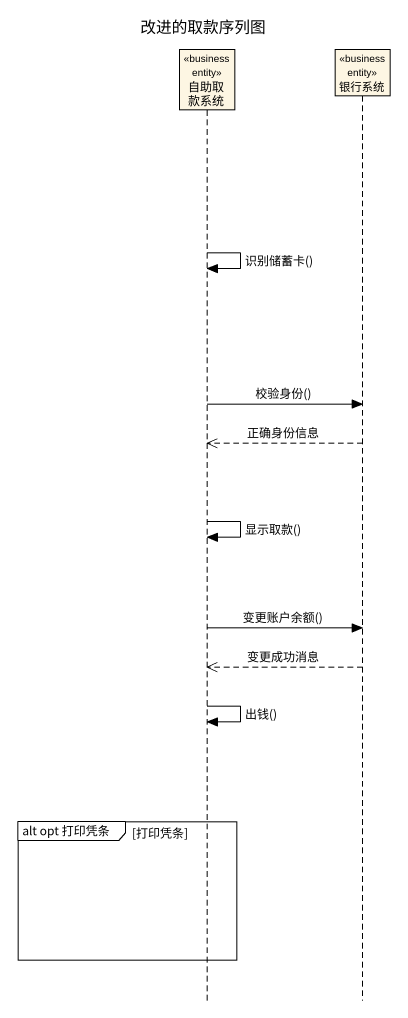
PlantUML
@startuml
title 改进的取款序列图
hide footbox
participant 自助取款系统 <<business entity>>
participant 银行系统 <<business entity>>

自助取款系统 -> 自助取款系统 : 识别储蓄卡()
自助取款系统 -> 银行系统 : 校验身份()
银行系统 -->> 自助取款系统 : 正确身份信息
自助取款系统 -> 自助取款系统 : 显示取款()
自助取款系统 -> 银行系统 : 变更账户余额()
银行系统 -->> 自助取款系统 : 变更成功消息
自助取款系统 -> 自助取款系统 : 出钱()
group alt opt 打印凭条 [打印凭条]
end
@enduml
